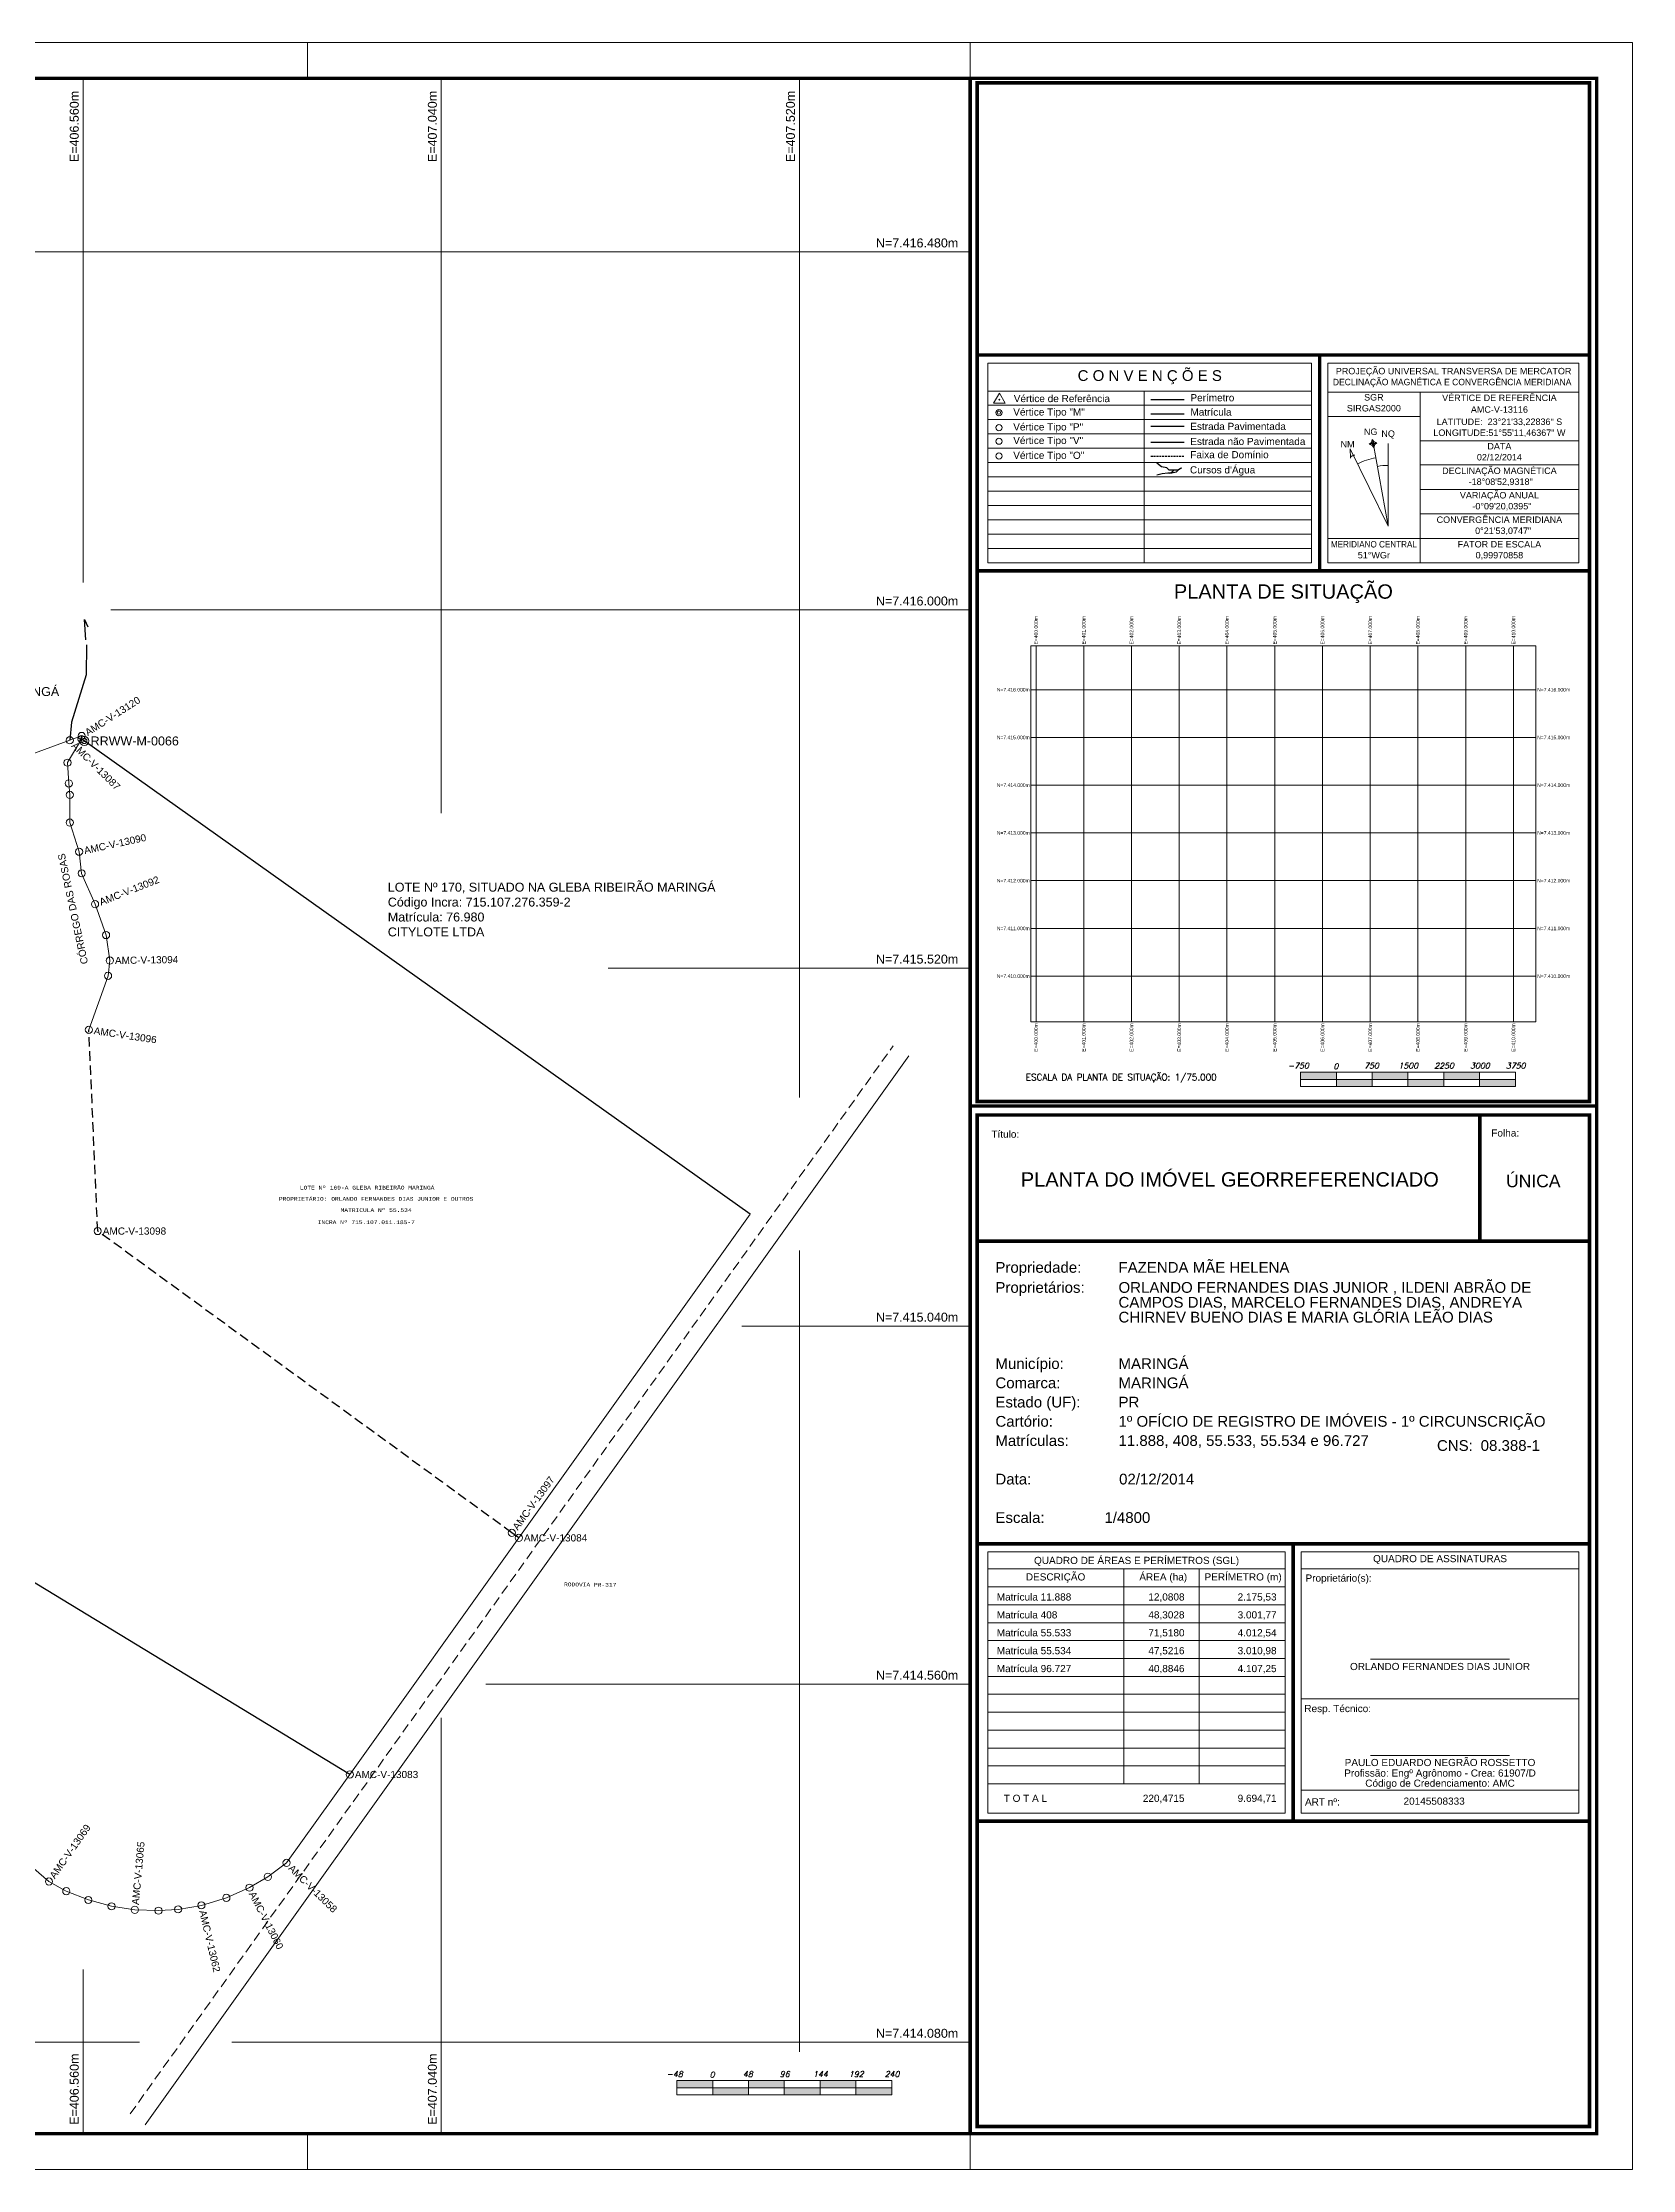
# Model space of a CAD drawing. Header units: millimetres. Extents: x 404600 to 408637, y 7413909 to 7416761.
# Drawn here: x 406505 to 408637, y 7413909 to 7416761 of the extents above; entities that cross this region are included whole.
import ezdxf
from ezdxf.enums import TextEntityAlignment as Align

# ---------------------------------------------------------------- set-up
doc = ezdxf.new("R2010")
doc.units = ezdxf.units.MM
for name, pattern in [('CONTINU', [0]), ('DASHDOT', [25.4, 12.7, -6.35, 0, -6.35]), ('DASHED', [19.05, 12.7, -6.35])]:
    doc.linetypes.add(name, pattern=pattern)
for name, color, linetype, lineweight in [('CERCAS', 7, 'Continuous', 13), ('CONFRONTANTES', 7, 'DASHDOT', 13), ('CURSOS_DAGUA', 4, 'Continuous', 13), ('ESTRADAS_NAO_PAVIMENTADAS', 30, 'Continuous', 25), ('ESTRADAS_PAVIMENTADAS', 1, 'Continuous', 35), ('FAIXA_DE_DOMINIO', 1, 'DASHED', 13), ('GRID', 7, 'Continuous', 13), ('LAYOUT', 7, 'Continuous', 13), ('LINHA_SECA', 7, 'Continuous', 13), ('MAPA_DE_LOCALIZACAO', 7, 'Continuous', 13), ('PERIMETRO', 7, 'Continuous', 13), ('TG', 7, 'Continuous', 0), ('VERTICES_TIPO_M', 7, 'Continuous', 13), ('VERTICES_TIPO_P', 7, 'Continuous', 13), ('VERTICES_TIPO_V', 7, 'Continuous', 13)]:
    doc.layers.add(name, color=color, linetype=linetype, lineweight=lineweight)
doc.styles.add('ARIAL', font='arial.ttf')
doc.styles.add('LAYOUT', font='arial.ttf')
doc.styles.add('REGI', font='cour.ttf', dxfattribs={"height": 20})
doc.styles.add('TEXTO-18', font='ROMANS.shx', dxfattribs={"height": 36})
picture_1 = doc.add_image_def('image1.jpg', size_in_pixel=(607, 452))

# ---------------------------------------------------------------- blocks, each defined once
blk = doc.blocks.new('VERTICE_TIPO_V')
blk.add_circle((0, 0), 0.5)
at = {"color": 0, "style": 'ARIAL'}
blk.add_attdef('$VERTICE', (0.5, 0.71), '', height=1, rotation=90, dxfattribs=at)
blk = doc.blocks.new('VERTICE_TIPO_M')
at = {"color": 0}
blk.add_circle((0, 0), 0.5, dxfattribs=at)
blk.add_circle((0, 0), 0.3)
at = {"color": 0, "style": 'ARIAL'}
blk.add_attdef('$VERTICE', (0.5, 0.71), '', height=1, rotation=90, dxfattribs=at)
blk = doc.blocks.new('VERTICE_TIPO_P')
blk.add_circle((0, 0), 0.5)
at = {"color": 0, "style": 'ARIAL'}
blk.add_attdef('$VERTICE', (0.5, 0.71), '', height=1, rotation=90, dxfattribs=at)

msp = doc.modelspace()

# ---------------------------------------------------------------- hatches: boundary and pattern name
at = {"layer": 'LAYOUT'}
h = msp.add_hatch(color=256, dxfattribs=at)
h.paths.add_polyline_path([(407403.8, 7414028.5), (407355.8, 7414028.5), (407355.8, 7414018.9), (407403.8, 7414018.9)])
h.paths.add_polyline_path([(407451.8, 7414018.9), (407403.8, 7414018.9), (407403.8, 7414009.3), (407451.8, 7414009.3)])
h.paths.add_polyline_path([(407499.8, 7414028.5), (407451.8, 7414028.5), (407451.8, 7414018.9), (407499.8, 7414018.9)])
h.paths.add_polyline_path([(407547.8, 7414018.9), (407499.8, 7414018.9), (407499.8, 7414009.3), (407547.8, 7414009.3)])
h.paths.add_polyline_path([(407595.8, 7414028.5), (407547.8, 7414028.5), (407547.8, 7414018.9), (407595.8, 7414018.9)])
h.paths.add_polyline_path([(407643.8, 7414018.9), (407595.8, 7414018.9), (407595.8, 7414009.3), (407643.8, 7414009.3)])
at = {"layer": 'MAPA_DE_LOCALIZACAO'}
h = msp.add_hatch(color=256, dxfattribs=at)
h.paths.add_polyline_path([(408239.8, 7415380.3), (408191.8, 7415380.3), (408191.8, 7415370.7), (408239.8, 7415370.7)])
h.paths.add_polyline_path([(408287.8, 7415370.7), (408239.8, 7415370.7), (408239.8, 7415361.1), (408287.8, 7415361.1)])
h.paths.add_polyline_path([(408335.8, 7415380.3), (408287.8, 7415380.3), (408287.8, 7415370.7), (408335.8, 7415370.7)])
h.paths.add_polyline_path([(408383.8, 7415370.7), (408335.8, 7415370.7), (408335.8, 7415361.1), (408383.8, 7415361.1)])
h.paths.add_polyline_path([(408431.8, 7415380.3), (408383.8, 7415380.3), (408383.8, 7415370.7), (408431.8, 7415370.7)])
h.paths.add_polyline_path([(408479.8, 7415370.7), (408431.8, 7415370.7), (408431.8, 7415361.1), (408479.8, 7415361.1)])

# ---------------------------------------------------------------- linework, layer by layer
at = {"linetype": 'Continuous'}
msp.add_line((407453.9, 7415190.1), (406561.4, 7415824.4), dxfattribs=at)
at = {"color": 4, "linetype": 'ByBlock'}
msp.add_lwpolyline([(406563.3, 7415959.9), (406561.9, 7415987.3), (406566.1, 7415977.3)], dxfattribs=at)
at = {"color": 4}
msp.add_lwpolyline([(406564.2, 7415953.2), (406563.8, 7415913.2), (406544.5, 7415849.7), (406542, 7415825.3), (406542, 7415825.3)], dxfattribs=at)
at = {"linetype": 'DASHED'}
msp.add_lwpolyline([(407143.9, 7414756.1), (407134.6, 7414762.8), (406579.4, 7415167.4), (406567.6, 7415437.2)], dxfattribs=at)
at = {"color": 1}
msp.add_lwpolyline([(407453.9, 7415190.1), (407453.9, 7415190.1)], dxfattribs=at)
at = {"linetype": 'ByBlock'}
msp.add_lwpolyline([(406917.3, 7414438.9), (406069.7, 7414954.2)], dxfattribs=at)
at = {"layer": 'CERCAS', "linetype": 'ByBlock'}
for points in [[(406027.5, 7415636), (406033.4, 7415638.2), (406542, 7415825.3), (406557.9, 7415831.1)], [(406557.8, 7415827), (406561.4, 7415824.4), (407453.9, 7415190.1)]]:
    msp.add_lwpolyline(points, dxfattribs=at)
at = {"layer": 'CURSOS_DAGUA', "lineweight": 25, "ltscale": 3}
for points in [[(408021.3, 7416187.6), (408015.8, 7416187.6), (408012.8, 7416190.4), (408005.3, 7416192), (407999.2, 7416196.8)], [(408032.7, 7416190.1), (408030.9, 7416189.5), (408027.8, 7416187.2), (408025.1, 7416184.7), (408019.2, 7416183.2), (408013.7, 7416183.2), (408006.3, 7416182.6), (407999.2, 7416180.9)], [(408021.3, 7416187.6), (408019.2, 7416184.5), (408016.2, 7416182.8)], [(408027.8, 7416187.2), (408027.8, 7416187.2), (408021.3, 7416187.6)]]:
    msp.add_lwpolyline(points, dxfattribs=at)
at = {"layer": 'CURSOS_DAGUA', "linetype": 'ByBlock'}
for points in [[(406557.9, 7415831.1), (406557.8, 7415827)], [(406567.6, 7415437.2), (406593.3, 7415509.6), (406595.7, 7415530), (406590.6, 7415564.2), (406575.9, 7415605.6), (406557.9, 7415646.9), (406554.5, 7415675.9), (406542, 7415715), (406542, 7415752.1), (406540.7, 7415767.4), (406538.9, 7415795.3), (406557.8, 7415827)]]:
    msp.add_lwpolyline(points, dxfattribs=at)
at = {"layer": 'ESTRADAS_NAO_PAVIMENTADAS', "lineweight": 25, "ltscale": 0.2}
msp.add_line((407991.1, 7416224.9), (408035.7, 7416224.9), dxfattribs=at)
at = {"layer": 'ESTRADAS_PAVIMENTADAS', "lineweight": 25, "ltscale": 0.2}
msp.add_line((407991.1, 7416246.5), (408035.7, 7416246.5), dxfattribs=at)
at = {"layer": 'FAIXA_DE_DOMINIO', "lineweight": 25, "ltscale": 0.2}
msp.add_line((407991.1, 7416206.3), (408035.7, 7416206.3), dxfattribs=at)
at = {"layer": 'GRID', "linetype": 'ByBlock'}
for points in [[(406560, 7416712.5), (406560, 7416036.7)], [(407040, 7416712.5), (407040, 7415727.6)], [(407520, 7415346.5), (407520, 7416712.5)], [(405573.1, 7416480), (407748.8, 7416480)], [(407748.8, 7416000), (406596.9, 7416000)], [(407748.8, 7415520), (407263.5, 7415520)], [(407748.8, 7415520), (407297, 7415520)], [(407520, 7414067), (407520, 7415141.5)], [(407748.8, 7415040), (407442.7, 7415040)], [(407748.8, 7414560), (407099.8, 7414560)], [(407040, 7413957.3), (407040, 7414514.7)], [(406560, 7413957.3), (406560, 7414177.5)], [(404720, 7414080), (406635.5, 7414080)], [(406759.1, 7414080), (407748.8, 7414080)]]:
    msp.add_lwpolyline(points, dxfattribs=at)
at = {"layer": 'LAYOUT', "lineweight": 13}
for p, q in [((408636.8, 7416760.6), (404720, 7416760.6)), ((406860.8, 7416760.6), (406860.8, 7416712.6)), ((407748.8, 7416760.6), (407748.8, 7416712.6)), ((407772.8, 7416331), (408206.6, 7416331)), ((407772.8, 7416063.1), (407772.8, 7416331)), ((408206.6, 7416331), (408206.6, 7416063.1)), ((408206.6, 7416063.1), (407772.8, 7416063.1)), ((407772.8, 7414387), (407772.8, 7414737.4)), ((407772.8, 7414737.4), (408171.2, 7414737.4)), ((408171.2, 7414737.4), (408171.2, 7414387)), ((408192.8, 7414737.4), (408564.8, 7414737.4)), ((408192.8, 7414387), (408192.8, 7414737.4)), ((408564.8, 7414737.4), (408564.8, 7414387)), ((407772.8, 7414714.4), (408171.2, 7414714.4)), ((408192.8, 7414714.4), (408564.8, 7414714.4)), ((408285.5, 7414593.5), (408472, 7414593.5)), ((408192.8, 7414540.3), (408564.8, 7414540.3)), ((408285.5, 7414464.2), (408472, 7414464.2)), ((408192.8, 7414417.9), (408564.8, 7414417.9)), ((408171.2, 7414387), (407772.8, 7414387)), ((408564.8, 7414387), (408192.8, 7414387)), ((406860.8, 7413957.4), (406860.8, 7413909.4)), ((407748.8, 7413957.4), (407748.8, 7413909.4))]:
    msp.add_line(p, q, dxfattribs=at)
at = {"layer": 'LAYOUT', "lineweight": 5}
for p, q in [((407772.8, 7416293.5), (408206.6, 7416293.5)), ((407982.2, 7416293.5), (407982.2, 7416063.1)), ((407772.8, 7414690.4), (408171.2, 7414690.4))]:
    msp.add_line(p, q, dxfattribs=at)
at = {"layer": 'LAYOUT'}
for p, q in [((408228.2, 7416292.1), (408564.8, 7416292.1)), ((408228.2, 7416292.1), (408352.1, 7416292.1)), ((408352.1, 7416292.1), (408352.1, 7416063.1)), ((408228.2, 7416259.3), (408352.1, 7416259.3)), ((408286.9, 7416224.6, 0), (408288, 7416228.3, 0)), ((408288, 7416228.3, 0), (408290.5, 7416225.3, 0)), ((408289.1, 7416223.1, 0), (408288, 7416228.3, 0)), ((408309.5, 7416112.4, 0), (408258.2, 7416215.9, 0)), ((408283.9, 7416222.1, 0), (408286.9, 7416224.6, 0)), ((408283.9, 7416222.1, 0), (408289.1, 7416223.1, 0)), ((408287.6, 7416220.9, 0), (408283.9, 7416222.1, 0)), ((408289.1, 7416223.1, 0), (408286.9, 7416224.6, 0)), ((408289.1, 7416223.1, 0), (408287.6, 7416220.9, 0)), ((408290.1, 7416217.9, 0), (408287.6, 7416220.9, 0)), ((408309.5, 7416112.4, 0), (408289, 7416224.1, 0)), ((408289.1, 7416223.1, 0), (408290.5, 7416225.3, 0)), ((408289.1, 7416223.1, 0), (408294.3, 7416224.2, 0)), ((408289.1, 7416223.1, 0), (408290.1, 7416217.9, 0)), ((408289.1, 7416223.1, 0), (408291.2, 7416221.7, 0)), ((408291.2, 7416221.7, 0), (408290.1, 7416217.9, 0)), ((408290.5, 7416225.3, 0), (408294.3, 7416224.2, 0)), ((408294.3, 7416224.2, 0), (408291.2, 7416221.7, 0)), ((408309.5, 7416223.1, 0), (408309.5, 7416112.4, 0)), ((408352.1, 7416226.5), (408564.8, 7416226.5)), ((408352.1, 7416194.4), (408564.8, 7416194.4)), ((408352.1, 7416161.5), (408564.8, 7416161.5)), ((408352.1, 7416128.7), (408564.8, 7416128.7)), ((408228.2, 7416095.9), (408352.1, 7416095.9)), ((408352.1, 7416095.9), (408564.8, 7416095.9)), ((408228.2, 7416063.1), (408352.1, 7416063.1)), ((407355.8, 7414028.5), (407355.8, 7414009.3)), ((407355.8, 7414028.5), (407643.8, 7414028.5)), ((407355.8, 7414018.9), (407643.8, 7414018.9)), ((407355.8, 7414009.3), (407643.8, 7414009.3)), ((407403.8, 7414028.5), (407403.8, 7414009.3)), ((407451.8, 7414028.5), (407451.8, 7414009.3)), ((407499.8, 7414028.5), (407499.8, 7414009.3)), ((407547.8, 7414028.5), (407547.8, 7414009.3)), ((407595.8, 7414028.5), (407595.8, 7414009.3)), ((407643.8, 7414028.5), (407643.8, 7414009.3))]:
    msp.add_line(p, q, dxfattribs=at)
at = {"layer": 'LAYOUT', "lineweight": 13, "ltscale": 0.5}
for p, q in [((407772.8, 7416274.3), (408206.6, 7416274.3)), ((407772.8, 7416255.1), (408206.6, 7416255.1)), ((407772.8, 7416235.9), (408206.6, 7416235.9)), ((407772.8, 7416216.7), (408206.6, 7416216.7)), ((407772.8, 7416197.5), (408206.6, 7416197.5)), ((407772.8, 7416178.3), (408206.6, 7416178.3)), ((407772.8, 7416159.1), (408206.6, 7416159.1)), ((407772.8, 7416139.9), (408206.6, 7416139.9)), ((407772.8, 7416120.7), (408206.6, 7416120.7)), ((407772.8, 7416101.5), (408206.6, 7416101.5)), ((407772.8, 7416082.3), (408206.6, 7416082.3))]:
    msp.add_line(p, q, dxfattribs=at)
at = {"layer": 'LAYOUT', "linetype": 'Continuous'}
for p, q in [((407772.8, 7414666.4), (408171.2, 7414666.4)), ((407772.8, 7414642.4), (408171.2, 7414642.4)), ((407772.8, 7414618.4), (408171.2, 7414618.4)), ((407772.8, 7414594.4), (408171.2, 7414594.4)), ((407772.8, 7414570.4), (408171.2, 7414570.4)), ((407772.8, 7414546.4), (408171.2, 7414546.4)), ((407772.8, 7414522.4), (408171.2, 7414522.4)), ((407772.8, 7414498.4), (408171.2, 7414498.4)), ((407772.8, 7414474.4), (408171.2, 7414474.4)), ((407772.8, 7414450.4), (408171.2, 7414450.4)), ((407772.8, 7414426.4), (408171.2, 7414426.4))]:
    msp.add_line(p, q, dxfattribs=at)
at = {"layer": 'LAYOUT', "lineweight": 13}
msp.add_lwpolyline([(404600, 7413909.4), (404600, 7416760.6), (408636.8, 7416760.6), (408636.8, 7413909.4), (404600, 7413909.4), (404600, 7413909.4)], dxfattribs=at)
at = {"layer": 'LAYOUT', "lineweight": 140, "const_width": 4.8}
msp.add_lwpolyline([(408588.8, 7413957.4), (404720, 7413957.4), (404720, 7416712.6), (408588.8, 7416712.6)], close=True, dxfattribs=at)
msp.add_lwpolyline([(407748.8, 7413957.4), (407748.8, 7416712.6)], dxfattribs=at)
at = {"layer": 'LAYOUT', "const_width": 4.8}
for points in [[(408579.2, 7416341.8), (407758.4, 7416341.8), (407758.4, 7416706.6), (408579.2, 7416706.6), (408579.2, 7416052.3)], [(407758.4, 7416052.3), (407758.4, 7416341.8)], [(408217.4, 7416052.3), (408217.4, 7416341.8)], [(408432, 7415323), (408432, 7415153.8)], [(407758.4, 7415153.8), (408579.2, 7415153.8)], [(408579.2, 7414748.2), (407758.4, 7414748.2)], [(408182, 7414376.2), (408182, 7414748.2)], [(408579.2, 7414376.2), (407758.4, 7414376.2)]]:
    msp.add_lwpolyline(points, dxfattribs=at)
at = {"layer": 'LAYOUT', "lineweight": 13}
for points in [[(408228.2, 7416331), (408564.8, 7416331), (408564.8, 7416063.1), (408228.2, 7416063.1)], [(407830.4, 7415951.8), (408507.2, 7415951.8), (408507.2, 7415447.8), (407830.4, 7415447.8)]]:
    msp.add_lwpolyline(points, close=True, dxfattribs=at)
at = {"layer": 'LAYOUT', "lineweight": 9, "flags": 128}
msp.add_lwpolyline([(407780.4, 7416277.4), (407795.8, 7416277.4), (407788.1, 7416290.7)], close=True, dxfattribs=at)
at = {"layer": 'LAYOUT', "lineweight": 9, "const_width": 1.2, "flags": 128}
msp.add_lwpolyline([(407787.5, 7416281.9, 1), (407788.7, 7416281.9, 1)], format="xyb", close=True, dxfattribs=at)
at = {"layer": 'LAYOUT', "elevation": 0}
msp.add_lwpolyline([(408258.2, 7416215.9), (408258.7, 7416203.4)], dxfattribs=at)
at = {"layer": 'LAYOUT', "const_width": 4.8}
for points in [[(408579.2, 7415341), (407758.4, 7415341), (407758.4, 7416052.3), (408579.2, 7416052.3)], [(407758.4, 7415323), (408579.2, 7415323), (408579.2, 7413967), (407758.4, 7413967)]]:
    msp.add_lwpolyline(points, close=True, dxfattribs=at)
at = {"layer": 'LAYOUT', "lineweight": 100, "const_width": 4.8}
msp.add_lwpolyline([(408588.8, 7415335), (407748.8, 7415335)], dxfattribs=at)
at = {"layer": 'LAYOUT'}
for points in [[(407954.8, 7414714.4), (407954.8, 7414426.4)], [(408056.1, 7414714.4), (408056.1, 7414426.4)]]:
    msp.add_lwpolyline(points, dxfattribs=at)
at = {"layer": 'LAYOUT', "lineweight": 9}
for centre, radius in [((407787.5, 7416264.5), 4.17), ((407787.5, 7416264.5), 2.21), ((407787.5, 7416244.4), 4.17), ((407787.5, 7416226.2), 4.17), ((407787.5, 7416206.3), 4.17)]:
    msp.add_circle(centre, radius, dxfattribs=at)
at = {"layer": 'LAYOUT'}
for centre, radius, start, end in [((408263.8, 7416202.3, 0), 5.26, 79.878, 168.2997), ((408309.5, 7416112.4, 0), 93.2, 100.3994, 116.3248), ((408309.5, 7416112.4, 0), 81.4, 90, 100.3994)]:
    msp.add_arc(centre, radius, start, end, dxfattribs=at)
at = {"layer": 'LINHA_SECA', "linetype": 'DASHED'}
msp.add_lwpolyline([(407143.9, 7414756.1), (407134.6, 7414762.8), (406579.4, 7415167.4), (406567.6, 7415437.2)], dxfattribs=at)
at = {"layer": 'MAPA_DE_LOCALIZACAO'}
for p, q in [((408191.8, 7415380.3), (408191.8, 7415361.1)), ((408191.8, 7415380.3), (408479.8, 7415380.3)), ((408239.8, 7415380.3), (408239.8, 7415361.1)), ((408287.8, 7415380.3), (408287.8, 7415361.1)), ((408335.8, 7415380.3), (408335.8, 7415361.1)), ((408383.8, 7415380.3), (408383.8, 7415361.1)), ((408431.8, 7415380.3), (408431.8, 7415361.1)), ((408479.8, 7415380.3), (408479.8, 7415361.1)), ((408191.8, 7415370.7), (408479.8, 7415370.7)), ((408191.8, 7415361.1), (408479.8, 7415361.1))]:
    msp.add_line(p, q, dxfattribs=at)
at = {"layer": 'MAPA_DE_LOCALIZACAO', "linetype": 'ByBlock'}
for points in [[(407837.2, 7415447.8), (407837.2, 7415951.8)], [(407901.2, 7415447.8), (407901.2, 7415951.8)], [(407965.2, 7415447.8), (407965.2, 7415951.8)], [(408029.2, 7415447.8), (408029.2, 7415951.8)], [(408093.2, 7415447.8), (408093.2, 7415951.8)], [(408157.2, 7415447.8), (408157.2, 7415951.8)], [(408221.2, 7415447.8), (408221.2, 7415951.8)], [(408285.2, 7415447.8), (408285.2, 7415951.8)], [(408349.2, 7415447.8), (408349.2, 7415951.8)], [(408413.2, 7415447.8), (408413.2, 7415951.8)], [(408477.2, 7415447.8), (408477.2, 7415951.8)], [(407830.4, 7415893.1), (408507.2, 7415893.1)], [(407830.4, 7415829.1), (408507.2, 7415829.1)], [(407830.4, 7415765.1), (408507.2, 7415765.1)], [(407830.4, 7415701.1), (408507.2, 7415701.1)], [(407830.4, 7415637.1), (408507.2, 7415637.1)], [(407830.4, 7415573.1), (408507.2, 7415573.1)], [(407830.4, 7415509.1), (408507.2, 7415509.1)]]:
    msp.add_lwpolyline(points, dxfattribs=at)
at = {"layer": 'PERIMETRO', "lineweight": 25}
msp.add_line((407991.1, 7416282.3), (408035.7, 7416282.3), dxfattribs=at)
at = {"layer": 'PERIMETRO', "color": 5, "lineweight": 25}
msp.add_line((407991.1, 7416263.1), (408035.7, 7416263.1), dxfattribs=at)
at = {"layer": 'PERIMETRO', "linetype": 'ByBlock'}
for points in [[(406033.4, 7415638.2), (406542, 7415825.3), (406557.9, 7415831.1)], [(406557.9, 7415831.1), (406557.8, 7415827), (406561.4, 7415824.4), (407453.9, 7415190.1), (407143.9, 7414756.1), (406917.3, 7414438.9), (406913.8, 7414434), (406832.6, 7414320.4), (406807.5, 7414301.7), (406782.9, 7414287.2), (406751.9, 7414273.6), (406718.4, 7414263.5), (406687.2, 7414258.1), (406660.9, 7414256.4), (406629.2, 7414257.5), (406598, 7414262.2), (406566.9, 7414270.7), (406537.3, 7414282.5), (406514.1, 7414295.4), (406196.6, 7414570)]]:
    msp.add_lwpolyline(points, dxfattribs=at)
at = {"layer": 'TG', "color": 7, "linetype": 'DASHED'}
msp.add_line((406623, 7413983.9), (407645.8, 7415415.7), dxfattribs=at)
at = {"layer": 'TG', "color": 7, "linetype": 'CONTINU'}
msp.add_line((406643.1, 7413969.1), (407666.8, 7415402.1), dxfattribs=at)

# ---------------------------------------------------------------- block references
at = {"layer": 'VERTICES_TIPO_M', "linetype": 'ByBlock', "xscale": 12, "yscale": 12, "zscale": 12, "rotation": 270}
msp.add_blockref('VERTICE_TIPO_M', (406561.4, 7415824.4), dxfattribs=at).add_auto_attribs({'$VERTICE': 'RRWW-M-0066'})
at = {"layer": 'VERTICES_TIPO_P', "linetype": 'ByBlock', "xscale": 9.600000000000001, "yscale": 9.600000000000001, "zscale": 9.600000000000001, "rotation": 319.790992456987}
msp.add_blockref('VERTICE_TIPO_P', (406557.8, 7415827), dxfattribs=at)
at = {"layer": 'VERTICES_TIPO_V'}
for p, xscale, yscale, zscale, rotation, values in [((406557.9, 7415831.1), 9.600000000000003, 9.600000000000003, 9.600000000000003, 302.7230351441098, {'$VERTICE': 'AMC-V-13120'}), ((406542, 7415825.3), 9.6, 9.6, 9.6, 225.4253846023292, {'$VERTICE': 'AMC-V-13087'}), ((406554.5, 7415675.9), 9.6, 9.6, 9.6, 282.1972617365101, {'$VERTICE': 'AMC-V-13090'}), ((406575.9, 7415605.6), 9.6, 9.6, 9.6, 291.5325893011498, {'$VERTICE': 'AMC-V-13092'}), ((406595.7, 7415530), 9.6, 9.6, 9.6, 270.8865091777864, {'$VERTICE': 'AMC-V-13094'}), ((406567.6, 7415437.2), 9.6, 9.6, 9.6, 261.4989055312044, {'$VERTICE': 'AMC-V-13096'}), ((406579.4, 7415167.4), 9.6, 9.6, 9.6, 270, {'$VERTICE': 'AMC-V-13098'}), ((407134.6, 7414762.8), 9.6, 9.6, 9.6, 323.9166666666676, {'$VERTICE': 'AMC-V-13097'}), ((407143.9, 7414756.1), 9.6, 9.6, 9.6, 270, {'$VERTICE': 'AMC-V-13084'}), ((406917.3, 7414438.9), 9.6, 9.6, 9.6, 270, {'$VERTICE': 'AMC-V-13083'}), ((406514.1, 7414295.4), 9.6, 9.6, 9.6, 324.9933812962934, {'$VERTICE': 'AMC-V-13069'}), ((406629.2, 7414257.5), 9.6, 9.6, 9.6, 354.7256568075918, {'$VERTICE': 'AMC-V-13065'}), ((406832.6, 7414320.4), 9.6, 9.6, 9.6, 225.5721364380652, {'$VERTICE': 'AMC-V-13058'}), ((406782.9, 7414287.2), 9.6, 9.6, 9.6, 207.0817514016043, {'$VERTICE': 'AMC-V-13060'}), ((406718.4, 7414263.5), 9.6, 9.6, 9.6, 193.2929400502286, {'$VERTICE': 'AMC-V-13062'})]:
    msp.add_blockref('VERTICE_TIPO_V', p, dxfattribs=dict(at, xscale=xscale, yscale=yscale, zscale=zscale, rotation=rotation)).add_auto_attribs(values)
at = {"layer": 'VERTICES_TIPO_V', "xscale": 9.6, "yscale": 9.6, "zscale": 9.6}
for p, rotation in [((406538.9, 7415795.3), 270), ((406540.7, 7415767.4), 270), ((406542, 7415752.1), 270), ((406542, 7415715), 278.9217466935741), ((406557.9, 7415646.9), 285.027233135082), ((406590.6, 7415564.2), 284.024726726171), ((406593.3, 7415509.6), 256.8915591918156), ((406807.5, 7414301.7), 213.5362683222298), ((406537.3, 7414282.5), 334.6045393164259), ((406566.9, 7414270.7), 341.5421907894473), ((406598, 7414262.2), 348.0975907954573), ((406660.9, 7414256.4), 180.8055316492164), ((406687.2, 7414258.1), 186.7085957285719), ((406751.9, 7414273.6), 200.2922801438611)]:
    msp.add_blockref('VERTICE_TIPO_V', p, dxfattribs=dict(at, rotation=rotation))

# ---------------------------------------------------------------- texts
at = {"style": 'REGI'}
for s, p in [('PROPRIETÁRIO: ORLANDO FERNANDES DIAS JUNIOR E OUTROS', (406952.6, 7415211.1)), (' LOTE Nº 169-A GLEBA RIBEIRÃO MARINGÁ', (406938.1, 7415226.2)), ('INCRA Nº 715.107.011.185-7', (406939.5, 7415179.3)), ('MATRICULA Nº 55.534', (406952.6, 7415195.6))]:
    msp.add_text(s, height=5, dxfattribs=at).set_placement(p, align=Align.MIDDLE)
msp.add_text('RODOVIA PR-317', height=5, rotation=359.2892, dxfattribs=at).set_placement((407239.6, 7414693.4), align=Align.MIDDLE)
at = {"layer": 'CONFRONTANTES', "char_height": 12, "attachment_point": 1, "style": 'ARIAL'}
for s, insert, width in [('LOTE 168-E, SITUADO NA GLEBA RIBEIRÃO MARINGÁ^JCódigo Incra: 715.107.009.660-2^JMatrícula: 25.169^JLOTEAMENTOS ORCELLO LTDA', (406094.7, 7415896.6), 552), ('LOTE Nº 170, SITUADO NA GLEBA RIBEIRÃO MARINGÁ^JCódigo Incra: 715.107.276.359-2^JMatrícula: 76.980^JCITYLOTE LTDA', (406968.3, 7415634.4), 564)]:
    msp.add_mtext(s, dxfattribs=dict(at, insert=insert, width=width))
at = {"layer": 'CURSOS_DAGUA', "insert": (406557.2, 7415524.3), "char_height": 9.6, "attachment_point": 1, "rotation": 101.985, "style": 'ARIAL'}
msp.add_mtext('CÓRREGO DAS ROSAS', dxfattribs=at)
at = {"layer": 'GRID', "linetype": 'ByBlock', "style": 'ARIAL'}
for s, p in [(' E=406.560m', (406554, 7416595.7)), (' E=407.040m', (407034, 7416595.7)), (' E=407.520m', (407514, 7416595.7)), ('E=406.560m', (406554, 7413969.3)), ('E=407.040m', (407034, 7413969.3))]:
    msp.add_text(s, height=12, rotation=90, dxfattribs=at).set_placement(p)
for s, p in [(' N=7.416.480m', (407617.9, 7416486)), (' N=7.416.000m', (407617.9, 7416006)), (' N=7.415.520m', (407617.9, 7415526)), (' N=7.415.520m', (407617.9, 7415526)), (' N=7.415.040m', (407617.9, 7415046)), (' N=7.414.560m', (407617.9, 7414566)), (' N=7.414.080m', (407617.9, 7414086))]:
    msp.add_text(s, height=12, dxfattribs=at).set_placement(p)
at = {"layer": 'LAYOUT', "style": 'ARIAL'}
msp.add_text('C O N V E N Ç Õ E S', height=14.4, dxfattribs=at).set_placement((407989.7, 7416314.2), align=Align.MIDDLE_CENTER)
msp.add_text('PROJEÇÃO UNIVERSAL TRANSVERSA DE MERCATOR', height=8.64, dxfattribs=at).set_placement((408397, 7416315.9, 0), align=Align.CENTER)
at = {"layer": 'LAYOUT', "lineweight": 13, "style": 'ARIAL'}
for s, height, p in [('Vértice de Referência', 9.6, (407807.4, 7416278.6)), ('Perímetro', 9.6, (408044.2, 7416279.7)), ('Vértice Tipo "M"', 9.6, (407806.7, 7416260.6)), ('Matrícula', 9.6, (408044.2, 7416260.5)), ('Vértice Tipo "P"', 9.6, (407806.7, 7416240.6)), ('Vértice Tipo "V"', 9.6, (407806.7, 7416222.4)), ('Estrada Pavimentada', 9.6, (408044, 7416241.3)), ('Estrada não Pavimentada', 9.6, (408044, 7416221.1)), ('Vértice Tipo "O"', 9.6, (407806.7, 7416202.5)), ('Faixa de Domínio', 9.6, (408044, 7416203.4)), ("Cursos d'Água", 9.6, (408043.6, 7416183)), ('Título:', 9.6, (407777.4, 7415292.5)), ('Folha:', 9.6, (408447.5, 7415294.1)), ('Propriedade:', 14.4, (407782.8, 7415111.5)), ('Proprietários: ', 14.4, (407782.8, 7415084.6)), ('Município: ', 14.4, (407782.8, 7414982.5)), ('Comarca: ', 14.4, (407782.8, 7414956.7)), ('Estado (UF): ', 14.4, (407782.8, 7414930.9)), ('Cartório:', 14.4, (407782.8, 7414905.1)), ('CNS:', 14.4, (408374.7, 7414872.7)), ('Data:', 14.4, (407782.8, 7414827.7)), ('Escala: ', 14.4, (407782.8, 7414776.1)), ('Proprietário(s):', 9.6, (408198.5, 7414697.4)), ('Resp. Técnico:', 9.6, (408196.9, 7414522.5)), ('ART nº: ', 9.6, (408197.8, 7414397.3))]:
    msp.add_text(s, height=height, dxfattribs=at).set_placement(p)
at = {"layer": 'LAYOUT', "style": 'ARIAL', "width": 0.95}
msp.add_text('DECLINAÇÃO MAGNÉTICA E CONVERGÊNCIA MERIDIANA ', height=8.64, dxfattribs=at).set_placement((408235.1, 7416301.2, 0))
at = {"layer": 'LAYOUT', "style": 'ARIAL'}
for s, p in [('SGR', (408290.1, 7416289.4, 0)), ('VÉRTICE DE REFERÊNCIA', (408458.4, 7416288.7)), ('DATA', (408458.4, 7416223.8, 0)), ('DECLINAÇÃO MAGNÉTICA', (408458.4, 7416190.9, 0)), ('VARIAÇÃO ANUAL', (408458.4, 7416158.1, 0)), ('CONVERGÊNCIA MERIDIANA', (408458.4, 7416125.3, 0)), ('FATOR DE ESCALA', (408458.4, 7416092.4, 0))]:
    msp.add_text(s, height=8.64, dxfattribs=at).set_placement(p, align=Align.TOP_CENTER)
at = {"layer": 'LAYOUT', "linetype": 'ByBlock', "style": 'ARIAL'}
for s, height, p in [('SIRGAS2000', 8.64, (408290.1, 7416263.5)), ('LATITUDE:  23°21\'33,22836" S', 8.64, (408458.4, 7416245.4)), ('AMC-V-13116', 8.64, (408458.4, 7416261.8)), ('LONGITUDE:51°55\'11,46367" W', 8.64, (408458.4, 7416230.7)), ('02/12/2014', 8.64, (408458.4, 7416197.8)), (' -18°08\'52,9318"', 8.64, (408458.4, 7416165)), ('  -0°09\'20,0395"', 8.64, (408458.4, 7416132.2)), ('   0°21\'53,0747"', 8.64, (408458.4, 7416099.3)), ('51°WGr', 8.64, (408290.1, 7416066.5)), ('0,99970858', 8.64, (408458.4, 7416066.5)), ('ORLANDO FERNANDES DIAS JUNIOR', 9.6, (408378.8, 7414576)), ('PAULO EDUARDO NEGRÃO ROSSETTO', 9.6, (408378.8, 7414447.3)), ('Profissão: Engº Agrônomo - Crea: 61907/D', 9.6, (408378.8, 7414433.2)), ('Código de Credenciamento: AMC', 9.6, (408378.8, 7414419.6)), ('20145508333', 9.6, (408370.9, 7414395.5))]:
    msp.add_text(s, height=height, dxfattribs=at).set_placement(p, align=Align.BOTTOM_CENTER)
at = {"layer": 'LAYOUT', "style": 'ARIAL'}
for s, p in [('NG', (408276.8, 7416234.6, 0)), ('NQ', (408300.2, 7416232, 0)), ('NM', (408245.5, 7416217.8, 0))]:
    msp.add_text(s, height=8.64, dxfattribs=at).set_placement(p)
at = {"layer": 'LAYOUT', "style": 'ARIAL', "width": 0.9}
msp.add_text('MERIDIANO CENTRAL', height=8.64, dxfattribs=at).set_placement((408290.1, 7416092.4, 0), align=Align.TOP_CENTER)
at = {"layer": 'LAYOUT', "lineweight": 13, "style": 'ARIAL'}
for s, height, p in [('PLANTA DE SITUAÇÃO', 19.2, (408168.8, 7416024.7)), ('PLANTA DO IMÓVEL GEORREFERENCIADO', 19.2, (408097, 7415236.6)), ('QUADRO DE ASSINATURAS', 9.6, (408378.8, 7414728.3))]:
    msp.add_text(s, height=height, dxfattribs=at).set_placement(p, align=Align.MIDDLE_CENTER)
msp.add_text('ÚNICA', height=16.8, dxfattribs=at).set_placement((408503.8, 7415236.6), align=Align.MIDDLE)
at = {"layer": 'LAYOUT', "linetype": 'ByBlock', "style": 'ARIAL'}
for s, height, p in [('FAZENDA MÃE HELENA', 14.4, (407947.8, 7415111.5)), ('MARINGÁ', 14.4, (407947.8, 7414982.5)), ('MARINGÁ', 14.4, (407947.8, 7414956.7)), ('PR', 14.4, (407947.8, 7414930.9)), ('1º OFÍCIO DE REGISTRO DE IMÓVEIS - 1º CIRCUNSCRIÇÃO', 14.4, (407947.8, 7414905.1)), ('Matrículas:', 14.4, (407782.8, 7414879.3)), ('11.888, 408, 55.533, 55.534 e 96.727', 14.4, (407947.8, 7414879.3)), ('08.388-1', 14.4, (408433.3, 7414872.7)), ('02/12/2014', 14.4, (407948.6, 7414827.7)), ('1/4800', 14.4, (407928.9, 7414776.1)), ('Matrícula 11.888', 9.6, (407784.6, 7414672.1)), ('Matrícula 408', 9.6, (407784.6, 7414648.1)), ('Matrícula 55.533', 9.6, (407784.6, 7414624.1)), ('Matrícula 55.534', 9.6, (407784.6, 7414600.1)), ('Matrícula 96.727', 9.6, (407784.6, 7414576.1))]:
    msp.add_text(s, height=height, dxfattribs=at).set_placement(p)
msp.add_text('QUADRO DE ÁREAS E PERÍMETROS (SGL)', height=9.6, dxfattribs=at).set_placement((407972, 7414725.9), align=Align.MIDDLE_CENTER)
at = {"layer": 'LAYOUT', "lineweight": 13, "style": 'LAYOUT'}
msp.add_text('DESCRIÇÃO', height=9.6, dxfattribs=at).set_placement((407823.6, 7414696.1), align=Align.BOTTOM_LEFT)
for s, p in [('ÁREA (ha)', (408039.8, 7414696.1)), ('PERÍMETRO (m)', (408166.6, 7414696.1))]:
    msp.add_text(s, height=9.6, dxfattribs=at).set_placement(p, align=Align.BOTTOM_RIGHT)
at = {"layer": 'LAYOUT', "linetype": 'ByBlock', "style": 'ARIAL'}
for s, p in [('12,0808', (408036.3, 7414672.1)), ('2.175,53', (408159.7, 7414672.1)), ('48,3028', (408036.3, 7414648.1)), ('71,5180', (408036.3, 7414624.1)), ('4.012,54', (408159.7, 7414624.1)), ('3.001,77', (408159.7, 7414648.1)), ('47,5216', (408036.3, 7414600.1)), ('3.010,98', (408159.7, 7414600.1)), ('40,8846', (408036.3, 7414576.1)), ('4.107,25', (408159.7, 7414576.1)), ('220,4715', (408036.3, 7414402.2)), ('9.694,71', (408159.7, 7414402.2))]:
    msp.add_text(s, height=9.6, dxfattribs=at).set_placement(p, align=Align.RIGHT)
at = {"layer": 'LAYOUT', "lineweight": 13, "style": 'LAYOUT'}
msp.add_text('T O T A L', height=9.6, dxfattribs=at).set_placement((407823, 7414399.3), align=Align.BOTTOM_CENTER)
at = {"layer": 'LAYOUT', "linetype": 'ByBlock', "style": 'TEXTO-18', "oblique": 15}
for s, p in [('-48', (407352.7, 7414033.4)), ('48', (407450.9, 7414033.4)), ('96', (407500.2, 7414033.4)), ('144', (407548.2, 7414033.4)), ('192', (407596.2, 7414033.4)), ('240', (407644.2, 7414033.4))]:
    msp.add_text(s, height=7.68, dxfattribs=at).set_placement(p, align=Align.CENTER)
at = {"layer": 'LAYOUT', "style": 'TEXTO-18', "oblique": 15}
msp.add_text('0', height=7.68, dxfattribs=at).set_placement((407399.8, 7414032.6))
at = {"layer": 'LAYOUT', "char_height": 14.4, "width": 606.937, "attachment_point": 1, "style": 'ARIAL'}
for s, insert in [('ORLANDO FERNANDES DIAS JUNIOR , ILDENI ABRÃO DE ', (407947.8, 7415099)), ('CAMPOS DIAS, MARCELO FERNANDES DIAS, ANDREYA ', (407947.8, 7415079.1)), ('CHIRNEV BUENO DIAS E MARIA GLÓRIA LEÃO DIAS', (407947.8, 7415059.2))]:
    msp.add_mtext(s, dxfattribs=dict(at, insert=insert))
at = {"layer": 'MAPA_DE_LOCALIZACAO', "linetype": 'ByBlock', "style": 'ARIAL'}
for s, p in [(' E=400.000m', (407839.6, 7415951.8)), (' E=401.000m', (407903.6, 7415951.8)), (' E=402.000m', (407967.6, 7415951.8)), (' E=403.000m', (408031.6, 7415951.8)), (' E=404.000m', (408095.6, 7415951.8)), (' E=405.000m', (408159.6, 7415951.8)), (' E=406.000m', (408223.6, 7415951.8)), (' E=407.000m', (408287.6, 7415951.8)), (' E=408.000m', (408351.6, 7415951.8)), (' E=409.000m', (408415.6, 7415951.8)), (' E=410.000m', (408479.6, 7415951.8)), ('E=400.000m', (407839.6, 7415407.8)), ('E=401.000m', (407903.6, 7415407.8)), ('E=402.000m', (407967.6, 7415407.8)), ('E=403.000m', (408031.6, 7415407.8)), ('E=404.000m', (408095.6, 7415407.8)), ('E=405.000m', (408159.6, 7415407.8)), ('E=406.000m', (408223.6, 7415407.8)), ('E=407.000m', (408287.6, 7415407.8)), ('E=408.000m', (408351.6, 7415407.8)), ('E=409.000m', (408415.6, 7415407.8)), ('E=410.000m', (408479.6, 7415407.8))]:
    msp.add_text(s, height=4.8, rotation=90, dxfattribs=at).set_placement(p)
for s, p in [('N=7.416.000m', (407784.7, 7415890.7)), (' N=7.416.000m', (408507.2, 7415890.7)), ('N=7.415.000m', (407784.7, 7415826.7)), (' N=7.415.000m', (408507.2, 7415826.7)), ('N=7.414.000m', (407784.7, 7415762.7)), (' N=7.414.000m', (408507.2, 7415762.7)), ('N=7.413.000m', (407784.7, 7415698.7)), (' N=7.413.000m', (408507.2, 7415698.7)), ('N=7.412.000m', (407784.7, 7415634.7)), (' N=7.412.000m', (408507.2, 7415634.7)), ('N=7.411.000m', (407784.7, 7415570.7)), (' N=7.411.000m', (408507.2, 7415570.7)), ('N=7.410.000m', (407784.7, 7415506.7)), (' N=7.410.000m', (408507.2, 7415506.7))]:
    msp.add_text(s, height=4.8, dxfattribs=at).set_placement(p)
at = {"layer": 'MAPA_DE_LOCALIZACAO', "linetype": 'ByBlock', "style": 'TEXTO-18'}
msp.add_text('ESCALA DA PLANTA DE SITUAÇÃO: 1/75.000', height=8.64, dxfattribs=at).set_placement((407951.5, 7415369.3), align=Align.CENTER)
at = {"layer": 'MAPA_DE_LOCALIZACAO', "linetype": 'ByBlock', "style": 'TEXTO-18', "oblique": 15}
for s, p in [('-750', (408188.8, 7415385.2)), ('750', (408286.9, 7415385.2)), ('1500', (408336.2, 7415385.2)), ('2250', (408384.2, 7415385.2)), ('3000', (408432.2, 7415385.2)), ('3750', (408480.2, 7415385.2))]:
    msp.add_text(s, height=7.68, dxfattribs=at).set_placement(p, align=Align.CENTER)
at = {"layer": 'MAPA_DE_LOCALIZACAO', "style": 'TEXTO-18', "oblique": 15}
msp.add_text('0', height=7.68, dxfattribs=at).set_placement((408235.9, 7415384.4))

# ---------------------------------------------------------------- pictures from other files: only their frames are drawn
at = {"layer": 'MAPA_DE_LOCALIZACAO', "linetype": 'ByBlock'}
image = msp.add_image(picture_1, insert=(407830.4, 7415447.8), size_in_units=(676.8, 504), dxfattribs=at)
image.dxf.flags = 7

doc.saveas('drawing.dxf')
